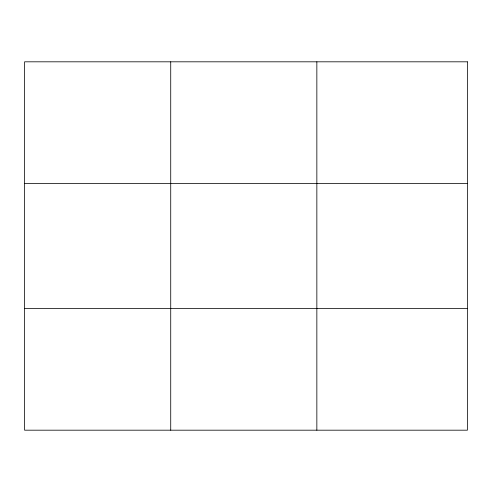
<?xml version="1.0" encoding="UTF-8"?>
<svg xmlns="http://www.w3.org/2000/svg" width="492" height="492" viewBox="0 0 492 492"><rect width="100%" height="100%" fill="white"/><g stroke="black" fill="none" stroke-linecap="round" stroke-linejoin="round"><path stroke-width="0.74" d="M170.724 61.814L170.724 430.186M316.848 61.814L316.848 430.186M24.6 183.375L467.4 183.375M24.6 308.625L467.4 308.625M467.4 61.814L467.4 430.186L24.6 430.186L24.6 61.814L467.4 61.814"/></g></svg>
